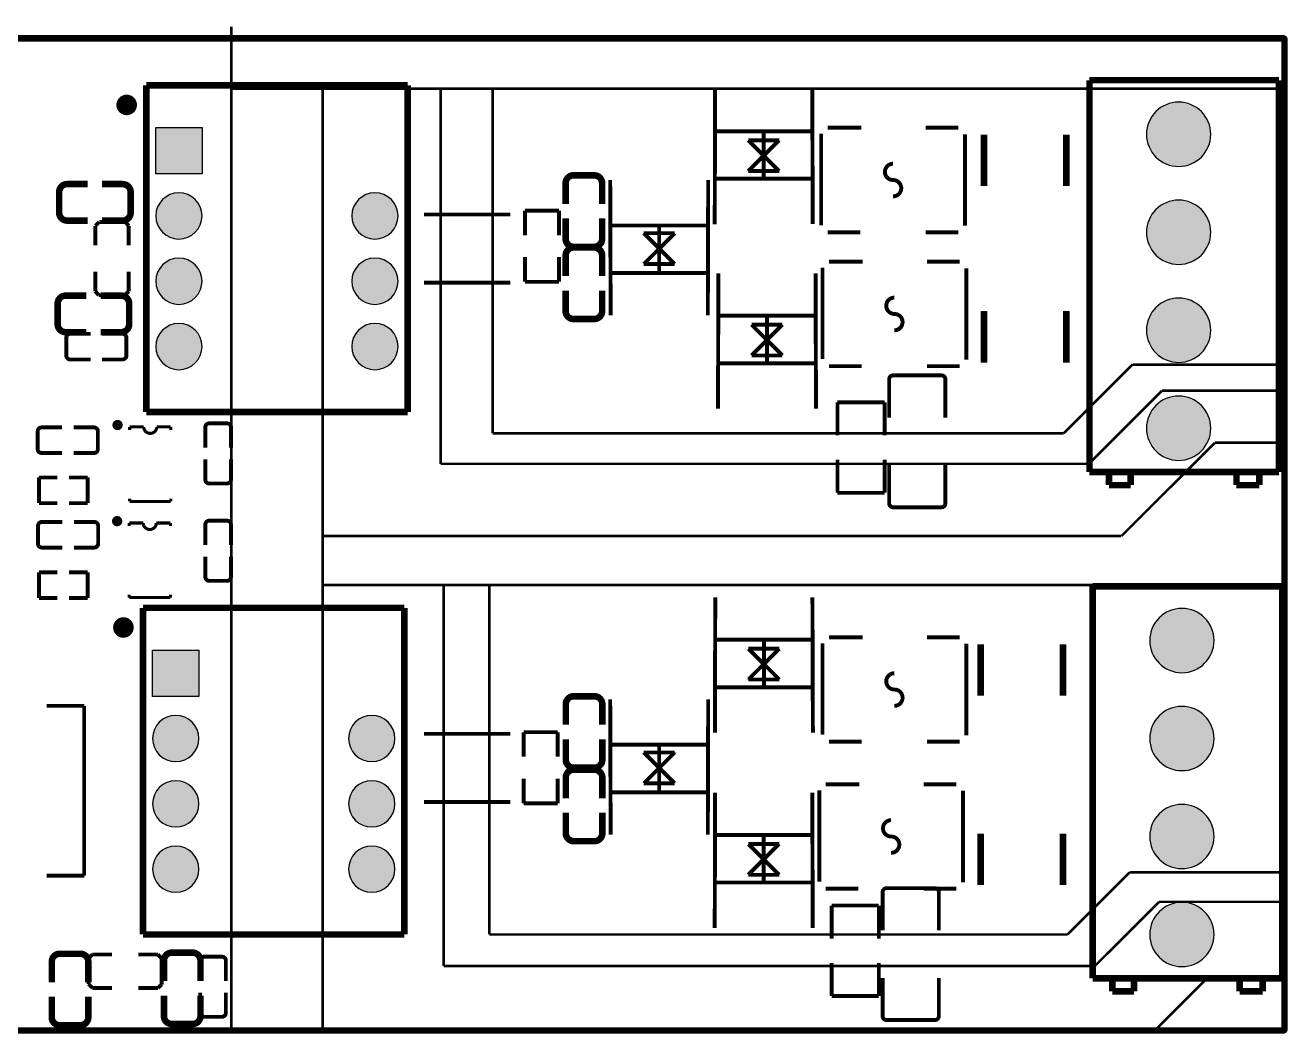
# Model space of a CAD drawing. Header units: millimetres. Extents: x -91.3 to 0.2, y -0.2 to 45.3.
# Drawn here: x -48.9 to 0.18, y -0.18 to 39.04 of the extents above; entities that cross this region are included whole.
import ezdxf

# ---------------------------------------------------------------- set-up
doc = ezdxf.new("R2010")
doc.units = ezdxf.units.MM
doc.header["$MEASUREMENT"] = 0
for name, color, linetype, true_color in [('Board-Outline-Layer', 6, 'Continuous', 0xff00ff), ('Multi-Layer', 9, 'Continuous', 0xc0c0c0), ('Top-Layer', 1, 'Continuous', 0xff0000), ('Top-Silkscreen-Layer', 40, 'Continuous', 0xffcc00)]:
    doc.layers.add(name, color=color, linetype=linetype, true_color=true_color)

msp = doc.modelspace()

# ---------------------------------------------------------------- hatches: boundary and pattern name
at = {"layer": 'Multi-Layer'}
for points in [[(-5.314, 34.798, 1), (-2.814, 34.798, 1)], [(-5.314, 34.798, 1), (-2.814, 34.798, 1)], [(-5.314, 34.798, 1), (-2.814, 34.798, 1)], [(-43.826, 35.063), (-42.026, 35.063), (-42.026, 33.263), (-43.826, 33.263)], [(-43.826, 35.063), (-42.026, 35.063), (-42.026, 33.263), (-43.826, 33.263)], [(-43.826, 35.063), (-42.026, 35.063), (-42.026, 33.263), (-43.826, 33.263)], [(-43.826, 31.623, 1), (-42.026, 31.623, 1)], [(-43.826, 31.623, 1), (-42.026, 31.623, 1)], [(-43.826, 31.623, 1), (-42.026, 31.623, 1)], [(-36.206, 31.623, 1), (-34.406, 31.623, 1)], [(-36.206, 31.623, 1), (-34.406, 31.623, 1)], [(-36.206, 31.623, 1), (-34.406, 31.623, 1)], [(-5.314, 30.988, 1), (-2.814, 30.988, 1)], [(-5.314, 30.988, 1), (-2.814, 30.988, 1)], [(-5.314, 30.988, 1), (-2.814, 30.988, 1)], [(-43.826, 29.083, 1), (-42.026, 29.083, 1)], [(-43.826, 29.083, 1), (-42.026, 29.083, 1)], [(-43.826, 29.083, 1), (-42.026, 29.083, 1)], [(-36.206, 29.083, 1), (-34.406, 29.083, 1)], [(-36.206, 29.083, 1), (-34.406, 29.083, 1)], [(-36.206, 29.083, 1), (-34.406, 29.083, 1)], [(-5.314, 27.178, 1), (-2.814, 27.178, 1)], [(-5.314, 27.178, 1), (-2.814, 27.178, 1)], [(-5.314, 27.178, 1), (-2.814, 27.178, 1)], [(-43.826, 26.543, 1), (-42.026, 26.543, 1)], [(-43.826, 26.543, 1), (-42.026, 26.543, 1)], [(-43.826, 26.543, 1), (-42.026, 26.543, 1)], [(-36.206, 26.543, 1), (-34.406, 26.543, 1)], [(-36.206, 26.543, 1), (-34.406, 26.543, 1)], [(-36.206, 26.543, 1), (-34.406, 26.543, 1)], [(-5.314, 23.368, 1), (-2.814, 23.368, 1)], [(-5.314, 23.368, 1), (-2.814, 23.368, 1)], [(-5.314, 23.368, 1), (-2.814, 23.368, 1)], [(-5.187, 15.113, 1), (-2.687, 15.113, 1)], [(-5.187, 15.113, 1), (-2.687, 15.113, 1)], [(-5.187, 15.113, 1), (-2.687, 15.113, 1)], [(-43.953, 14.743), (-42.153, 14.743), (-42.153, 12.943), (-43.953, 12.943)], [(-43.953, 14.743), (-42.153, 14.743), (-42.153, 12.943), (-43.953, 12.943)], [(-43.953, 14.743), (-42.153, 14.743), (-42.153, 12.943), (-43.953, 12.943)], [(-5.187, 11.303, 1), (-2.687, 11.303, 1)], [(-5.187, 11.303, 1), (-2.687, 11.303, 1)], [(-5.187, 11.303, 1), (-2.687, 11.303, 1)], [(-43.953, 11.303, 1), (-42.153, 11.303, 1)], [(-43.953, 11.303, 1), (-42.153, 11.303, 1)], [(-43.953, 11.303, 1), (-42.153, 11.303, 1)], [(-36.333, 11.303, 1), (-34.533, 11.303, 1)], [(-36.333, 11.303, 1), (-34.533, 11.303, 1)], [(-36.333, 11.303, 1), (-34.533, 11.303, 1)], [(-43.953, 8.763, 1), (-42.153, 8.763, 1)], [(-43.953, 8.763, 1), (-42.153, 8.763, 1)], [(-43.953, 8.763, 1), (-42.153, 8.763, 1)], [(-36.333, 8.763, 1), (-34.533, 8.763, 1)], [(-36.333, 8.763, 1), (-34.533, 8.763, 1)], [(-36.333, 8.763, 1), (-34.533, 8.763, 1)], [(-5.187, 7.493, 1), (-2.687, 7.493, 1)], [(-5.187, 7.493, 1), (-2.687, 7.493, 1)], [(-5.187, 7.493, 1), (-2.687, 7.493, 1)], [(-43.953, 6.223, 1), (-42.153, 6.223, 1)], [(-43.953, 6.223, 1), (-42.153, 6.223, 1)], [(-43.953, 6.223, 1), (-42.153, 6.223, 1)], [(-36.333, 6.223, 1), (-34.533, 6.223, 1)], [(-36.333, 6.223, 1), (-34.533, 6.223, 1)], [(-36.333, 6.223, 1), (-34.533, 6.223, 1)], [(-5.187, 3.683, 1), (-2.687, 3.683, 1)], [(-5.187, 3.683, 1), (-2.687, 3.683, 1)], [(-5.187, 3.683, 1), (-2.687, 3.683, 1)]]:
    msp.add_hatch(color=256, dxfattribs=at).paths.add_polyline_path(points)
at = {"layer": 'Top-Layer'}
for points in [[(-5.314, 34.798, 1), (-2.814, 34.798, 1)], [(-43.826, 35.063), (-42.026, 35.063), (-42.026, 33.263), (-43.826, 33.263)], [(-43.826, 31.623, 1), (-42.026, 31.623, 1)], [(-36.206, 31.623, 1), (-34.406, 31.623, 1)], [(-5.314, 30.988, 1), (-2.814, 30.988, 1)], [(-43.826, 29.083, 1), (-42.026, 29.083, 1)], [(-36.206, 29.083, 1), (-34.406, 29.083, 1)], [(-5.314, 27.178, 1), (-2.814, 27.178, 1)], [(-43.826, 26.543, 1), (-42.026, 26.543, 1)], [(-36.206, 26.543, 1), (-34.406, 26.543, 1)], [(-5.314, 23.368, 1), (-2.814, 23.368, 1)], [(-5.187, 15.113, 1), (-2.687, 15.113, 1)], [(-43.953, 14.743), (-42.153, 14.743), (-42.153, 12.943), (-43.953, 12.943)], [(-5.187, 11.303, 1), (-2.687, 11.303, 1)], [(-43.953, 11.303, 1), (-42.153, 11.303, 1)], [(-36.333, 11.303, 1), (-34.533, 11.303, 1)], [(-43.953, 8.763, 1), (-42.153, 8.763, 1)], [(-36.333, 8.763, 1), (-34.533, 8.763, 1)], [(-5.187, 7.493, 1), (-2.687, 7.493, 1)], [(-43.953, 6.223, 1), (-42.153, 6.223, 1)], [(-36.333, 6.223, 1), (-34.533, 6.223, 1)], [(-5.187, 3.683, 1), (-2.687, 3.683, 1)]]:
    msp.add_hatch(color=256, dxfattribs=at).paths.add_polyline_path(points)

# ---------------------------------------------------------------- linework, layer by layer
at = {"layer": 'Board-Outline-Layer', "const_width": 0.254}
msp.add_lwpolyline([(-89.819, -0.05, -0.414), (-89.87, 0), (-89.87, 38.481, -0.414), (-89.819, 38.531), (0, 38.531, -0.414), (0.05, 38.481), (0.05, 0, -0.414), (0, -0.05)], format="xyb", close=True, dxfattribs=at)
at = {"layer": 'Board-Outline-Layer', "const_width": 0.1}
msp.add_lwpolyline([(0, 0), (0, 2.794)], dxfattribs=at)
at = {"layer": 'Multi-Layer'}
for points in [[(-5.314, 34.798, 1), (-2.814, 34.798, 1)], [(-5.314, 34.798, 1), (-2.814, 34.798, 1)], [(-5.314, 34.798, 1), (-2.814, 34.798, 1)], [(-5.314, 30.988, 1), (-2.814, 30.988, 1)], [(-5.314, 30.988, 1), (-2.814, 30.988, 1)], [(-5.314, 30.988, 1), (-2.814, 30.988, 1)], [(-5.314, 27.178, 1), (-2.814, 27.178, 1)], [(-5.314, 27.178, 1), (-2.814, 27.178, 1)], [(-5.314, 27.178, 1), (-2.814, 27.178, 1)], [(-5.314, 23.368, 1), (-2.814, 23.368, 1)], [(-5.314, 23.368, 1), (-2.814, 23.368, 1)], [(-5.314, 23.368, 1), (-2.814, 23.368, 1)], [(-5.187, 15.113, 1), (-2.687, 15.113, 1)], [(-5.187, 15.113, 1), (-2.687, 15.113, 1)], [(-5.187, 15.113, 1), (-2.687, 15.113, 1)], [(-5.187, 3.683, 1), (-2.687, 3.683, 1)], [(-5.187, 3.683, 1), (-2.687, 3.683, 1)], [(-5.187, 3.683, 1), (-2.687, 3.683, 1)]]:
    msp.add_lwpolyline(points, format="xyb", close=True, dxfattribs=at)
for points in [[(-43.826, 35.063), (-42.026, 35.063), (-42.026, 33.263), (-43.826, 33.263)], [(-43.826, 35.063), (-42.026, 35.063), (-42.026, 33.263), (-43.826, 33.263)], [(-43.826, 35.063), (-42.026, 35.063), (-42.026, 33.263), (-43.826, 33.263)], [(-43.953, 14.743), (-42.153, 14.743), (-42.153, 12.943), (-43.953, 12.943)], [(-43.953, 14.743), (-42.153, 14.743), (-42.153, 12.943), (-43.953, 12.943)], [(-43.953, 14.743), (-42.153, 14.743), (-42.153, 12.943), (-43.953, 12.943)]]:
    msp.add_lwpolyline(points, close=True, dxfattribs=at)
for points in [[(-43.826, 31.623, 1), (-42.026, 31.623), (-42.026, 31.623, 1), (-43.826, 31.623)], [(-43.826, 31.623, 1), (-42.026, 31.623), (-42.026, 31.623, 1), (-43.826, 31.623)], [(-43.826, 31.623, 1), (-42.026, 31.623), (-42.026, 31.623, 1), (-43.826, 31.623)], [(-36.206, 31.623, 1), (-34.406, 31.623), (-34.406, 31.623, 1), (-36.206, 31.623)], [(-36.206, 31.623, 1), (-34.406, 31.623), (-34.406, 31.623, 1), (-36.206, 31.623)], [(-36.206, 31.623, 1), (-34.406, 31.623), (-34.406, 31.623, 1), (-36.206, 31.623)], [(-43.826, 29.083, 1), (-42.026, 29.083), (-42.026, 29.083, 1), (-43.826, 29.083)], [(-43.826, 29.083, 1), (-42.026, 29.083), (-42.026, 29.083, 1), (-43.826, 29.083)], [(-43.826, 29.083, 1), (-42.026, 29.083), (-42.026, 29.083, 1), (-43.826, 29.083)], [(-36.206, 29.083, 1), (-34.406, 29.083), (-34.406, 29.083, 1), (-36.206, 29.083)], [(-36.206, 29.083, 1), (-34.406, 29.083), (-34.406, 29.083, 1), (-36.206, 29.083)], [(-36.206, 29.083, 1), (-34.406, 29.083), (-34.406, 29.083, 1), (-36.206, 29.083)], [(-43.826, 26.543, 1), (-42.026, 26.543), (-42.026, 26.543, 1), (-43.826, 26.543)], [(-43.826, 26.543, 1), (-42.026, 26.543), (-42.026, 26.543, 1), (-43.826, 26.543)], [(-43.826, 26.543, 1), (-42.026, 26.543), (-42.026, 26.543, 1), (-43.826, 26.543)], [(-36.206, 26.543, 1), (-34.406, 26.543), (-34.406, 26.543, 1), (-36.206, 26.543)], [(-36.206, 26.543, 1), (-34.406, 26.543), (-34.406, 26.543, 1), (-36.206, 26.543)], [(-36.206, 26.543, 1), (-34.406, 26.543), (-34.406, 26.543, 1), (-36.206, 26.543)], [(-5.187, 11.303, 1), (-2.687, 11.303), (-2.687, 11.303, 1), (-5.187, 11.303)], [(-5.187, 11.303, 1), (-2.687, 11.303), (-2.687, 11.303, 1), (-5.187, 11.303)], [(-5.187, 11.303, 1), (-2.687, 11.303), (-2.687, 11.303, 1), (-5.187, 11.303)], [(-43.953, 11.303, 1), (-42.153, 11.303), (-42.153, 11.303, 1), (-43.953, 11.303)], [(-43.953, 11.303, 1), (-42.153, 11.303), (-42.153, 11.303, 1), (-43.953, 11.303)], [(-43.953, 11.303, 1), (-42.153, 11.303), (-42.153, 11.303, 1), (-43.953, 11.303)], [(-36.333, 11.303, 1), (-34.533, 11.303), (-34.533, 11.303, 1), (-36.333, 11.303)], [(-36.333, 11.303, 1), (-34.533, 11.303), (-34.533, 11.303, 1), (-36.333, 11.303)], [(-36.333, 11.303, 1), (-34.533, 11.303), (-34.533, 11.303, 1), (-36.333, 11.303)], [(-43.953, 8.763, 1), (-42.153, 8.763), (-42.153, 8.763, 1), (-43.953, 8.763)], [(-43.953, 8.763, 1), (-42.153, 8.763), (-42.153, 8.763, 1), (-43.953, 8.763)], [(-43.953, 8.763, 1), (-42.153, 8.763), (-42.153, 8.763, 1), (-43.953, 8.763)], [(-36.333, 8.763, 1), (-34.533, 8.763), (-34.533, 8.763, 1), (-36.333, 8.763)], [(-36.333, 8.763, 1), (-34.533, 8.763), (-34.533, 8.763, 1), (-36.333, 8.763)], [(-36.333, 8.763, 1), (-34.533, 8.763), (-34.533, 8.763, 1), (-36.333, 8.763)], [(-5.187, 7.493, 1), (-2.687, 7.493), (-2.687, 7.493, 1), (-5.187, 7.493)], [(-5.187, 7.493, 1), (-2.687, 7.493), (-2.687, 7.493, 1), (-5.187, 7.493)], [(-5.187, 7.493, 1), (-2.687, 7.493), (-2.687, 7.493, 1), (-5.187, 7.493)], [(-43.953, 6.223, 1), (-42.153, 6.223), (-42.153, 6.223, 1), (-43.953, 6.223)], [(-43.953, 6.223, 1), (-42.153, 6.223), (-42.153, 6.223, 1), (-43.953, 6.223)], [(-43.953, 6.223, 1), (-42.153, 6.223), (-42.153, 6.223, 1), (-43.953, 6.223)], [(-36.333, 6.223, 1), (-34.533, 6.223), (-34.533, 6.223, 1), (-36.333, 6.223)], [(-36.333, 6.223, 1), (-34.533, 6.223), (-34.533, 6.223, 1), (-36.333, 6.223)], [(-36.333, 6.223, 1), (-34.533, 6.223), (-34.533, 6.223, 1), (-36.333, 6.223)]]:
    msp.add_lwpolyline(points, format="xyb", dxfattribs=at)
at = {"layer": 'Top-Layer'}
for points in [[(-5.314, 34.798, 1), (-2.814, 34.798, 1)], [(-5.314, 30.988, 1), (-2.814, 30.988, 1)], [(-5.314, 27.178, 1), (-2.814, 27.178, 1)], [(-5.314, 23.368, 1), (-2.814, 23.368, 1)], [(-5.187, 15.113, 1), (-2.687, 15.113, 1)], [(-5.187, 3.683, 1), (-2.687, 3.683, 1)]]:
    msp.add_lwpolyline(points, format="xyb", close=True, dxfattribs=at)
for points in [[(-43.826, 35.063), (-42.026, 35.063), (-42.026, 33.263), (-43.826, 33.263)], [(-43.953, 14.743), (-42.153, 14.743), (-42.153, 12.943), (-43.953, 12.943)]]:
    msp.add_lwpolyline(points, close=True, dxfattribs=at)
for points in [[(-43.826, 31.623, 1), (-42.026, 31.623), (-42.026, 31.623, 1), (-43.826, 31.623)], [(-36.206, 31.623, 1), (-34.406, 31.623), (-34.406, 31.623, 1), (-36.206, 31.623)], [(-43.826, 29.083, 1), (-42.026, 29.083), (-42.026, 29.083, 1), (-43.826, 29.083)], [(-36.206, 29.083, 1), (-34.406, 29.083), (-34.406, 29.083, 1), (-36.206, 29.083)], [(-43.826, 26.543, 1), (-42.026, 26.543), (-42.026, 26.543, 1), (-43.826, 26.543)], [(-36.206, 26.543, 1), (-34.406, 26.543), (-34.406, 26.543, 1), (-36.206, 26.543)], [(-5.187, 11.303, 1), (-2.687, 11.303), (-2.687, 11.303, 1), (-5.187, 11.303)], [(-43.953, 11.303, 1), (-42.153, 11.303), (-42.153, 11.303, 1), (-43.953, 11.303)], [(-36.333, 11.303, 1), (-34.533, 11.303), (-34.533, 11.303, 1), (-36.333, 11.303)], [(-43.953, 8.763, 1), (-42.153, 8.763), (-42.153, 8.763, 1), (-43.953, 8.763)], [(-36.333, 8.763, 1), (-34.533, 8.763), (-34.533, 8.763, 1), (-36.333, 8.763)], [(-5.187, 7.493, 1), (-2.687, 7.493), (-2.687, 7.493, 1), (-5.187, 7.493)], [(-43.953, 6.223, 1), (-42.153, 6.223), (-42.153, 6.223, 1), (-43.953, 6.223)], [(-36.333, 6.223, 1), (-34.533, 6.223), (-34.533, 6.223, 1), (-36.333, 6.223)]]:
    msp.add_lwpolyline(points, format="xyb", dxfattribs=at)
at = {"layer": 'Top-Silkscreen-Layer'}
for points, const_width in [([(-40.894, 36.576), (-40.894, 38.989)], 0.1), ([(-44.196, 24.003), (-44.196, 36.703)], 0.254), ([(-44.196, 36.703), (-43.434, 36.703)], 0.254), ([(-43.434, 36.703), (-34.036, 36.703)], 0.254), ([(-34.036, 24.003), (-34.036, 36.703)], 0.254), ([(-7.531, 36.903), (-0.165, 36.903)], 0.254), ([(-7.531, 21.663), (-7.531, 36.903)], 0.254), ([(-0.165, 21.663), (-0.165, 36.903)], 0.254), ([(-40.894, 36.576), (0, 36.576)], 0.1), ([(-40.894, 0), (-40.894, 36.576)], 0.1), ([(-37.338, 0), (-37.338, 36.576)], 0.1), ([(-32.75, 21.984), (-32.75, 36.576)], 0.1), ([(-30.734, 23.168), (-30.734, 36.576)], 0.1), ([(-22.098, 31.301), (-22.083, 36.568)], 0.152), ([(-18.306, 36.559), (-18.288, 31.306)], 0.152), ([(-22.088, 34.918), (-20.193, 34.918)], 0.152), ([(-20.193, 33.069), (-20.193, 34.918)], 0.152), ([(-20.193, 34.918), (-18.3, 34.918)], 0.152), ([(-17.959, 31.262), (-17.959, 34.818)], 0.152), ([(-17.705, 35.052), (-16.4, 35.052)], 0.152), ([(-13.895, 35.052), (-12.625, 35.052)], 0.152), ([(-12.371, 31.242), (-12.371, 34.798)], 0.152), ([(-11.633, 32.782), (-11.633, 34.782)], 0.254), ([(-8.433, 32.782), (-8.433, 34.782)], 0.254), ([(-20.793, 34.568), (-19.593, 34.568)], 0.152), ([(-20.793, 34.565), (-20.793, 34.568)], 0.152), ([(-20.793, 34.565), (-20.193, 33.965)], 0.152), ([(-20.193, 33.969), (-19.594, 34.568)], 0.152), ([(-19.594, 34.568), (-19.593, 34.568)], 0.152), ([(-20.793, 33.372), (-20.193, 33.972)], 0.152), ([(-20.193, 33.967), (-19.594, 33.368)], 0.152), ([(-20.793, 33.368), (-20.793, 33.372)], 0.152), ([(-20.793, 33.368), (-19.593, 33.368)], 0.152), ([(-19.594, 33.368), (-19.593, 33.368)], 0.152), ([(-46.473, 32.862), (-47.273, 32.862)], 0.254), ([(-45.112, 32.862), (-45.912, 32.862)], 0.254), ([(-27.894, 32.894), (-27.894, 32.094)], 0.254), ([(-27.584, 33.204), (-26.784, 33.204)], 0.254), ([(-26.475, 32.894), (-26.475, 32.094)], 0.254), ([(-26.144, 27.762), (-26.162, 33.016)], 0.152), ([(-22.352, 33.02), (-22.367, 27.754)], 0.152), ([(-22.093, 33.069), (-20.193, 33.069)], 0.152), ([(-20.193, 33.069), (-18.294, 33.069)], 0.152), ([(-47.582, 32.552), (-47.582, 31.752)], 0.254), ([(-44.803, 32.552), (-44.803, 31.752)], 0.254), ([(-29.474, 30.873), (-29.474, 31.832)], 0.152), ([(-29.474, 31.832), (-28.153, 31.832)], 0.152), ([(-28.153, 30.873), (-28.153, 31.832)], 0.152), ([(-46.473, 31.442), (-47.273, 31.442)], 0.254), ([(-46.027, 31.391), (-46.18, 31.237)], 0.152), ([(-46.027, 31.391), (-45.011, 31.391)], 0.152), ([(-45.112, 31.442), (-45.912, 31.442)], 0.254), ([(-45.011, 31.391), (-44.878, 31.237)], 0.152), ([(-33.401, 31.679), (-30.049, 31.679)], 0.152), ([(-27.895, 31.534), (-27.895, 30.734)], 0.254), ([(-26.475, 31.534), (-26.475, 30.734)], 0.254), ([(-46.178, 31.239), (-46.178, 30.477)], 0.152), ([(-44.878, 31.239), (-44.878, 30.477)], 0.152), ([(-24.257, 31.253), (-26.156, 31.253)], 0.152), ([(-23.657, 30.953), (-24.857, 30.953)], 0.152), ([(-24.856, 30.953), (-24.857, 30.953)], 0.152), ([(-24.257, 30.354), (-24.856, 30.953)], 0.152), ([(-24.257, 31.253), (-24.257, 29.403)], 0.152), ([(-22.357, 31.253), (-24.257, 31.253)], 0.152), ([(-23.657, 30.949), (-24.257, 30.349)], 0.152), ([(-23.657, 30.953), (-23.657, 30.949)], 0.152), ([(-17.705, 30.988), (-16.435, 30.988)], 0.152), ([(-13.895, 30.988), (-12.625, 30.988)], 0.152), ([(-27.585, 30.424), (-26.785, 30.424)], 0.254), ([(-27.584, 30.395), (-26.784, 30.395)], 0.254), ([(-23.657, 29.757), (-24.257, 30.357)], 0.152), ([(-29.474, 29.062), (-29.474, 30.021)], 0.152), ([(-28.153, 29.062), (-28.153, 30.021)], 0.152), ([(-27.894, 30.085), (-27.894, 29.285)], 0.254), ([(-26.475, 30.085), (-26.475, 29.285)], 0.254), ([(-24.257, 30.352), (-24.856, 29.753)], 0.152), ([(-46.178, 29.457), (-46.178, 28.695)], 0.152), ([(-44.878, 29.457), (-44.878, 28.695)], 0.152), ([(-24.257, 29.403), (-26.15, 29.403)], 0.152), ([(-23.657, 29.753), (-24.857, 29.753)], 0.152), ([(-24.856, 29.753), (-24.857, 29.753)], 0.152), ([(-22.362, 29.403), (-24.257, 29.403)], 0.152), ([(-23.657, 29.757), (-23.657, 29.753)], 0.152), ([(-21.971, 24.13), (-21.956, 29.396)], 0.152), ([(-18.179, 29.388), (-18.161, 24.134)], 0.152), ([(-17.907, 26.055), (-17.907, 29.611)], 0.152), ([(-17.653, 29.845), (-16.348, 29.845)], 0.152), ([(-13.843, 29.845), (-12.573, 29.845)], 0.152), ([(-12.319, 26.035), (-12.319, 29.591)], 0.152), ([(-33.401, 29.027), (-30.049, 29.027)], 0.152), ([(-29.474, 29.062), (-28.153, 29.062)], 0.152), ([(-46.531, 28.525), (-47.331, 28.525)], 0.254), ([(-46.178, 28.697), (-46.046, 28.543)], 0.152), ([(-46.046, 28.543), (-45.029, 28.543)], 0.152), ([(-45.171, 28.524), (-45.971, 28.524)], 0.254), ([(-44.878, 28.697), (-45.029, 28.543)], 0.152), ([(-27.895, 28.724), (-27.895, 27.925)], 0.254), ([(-26.475, 28.724), (-26.475, 27.925)], 0.254), ([(-47.641, 28.215), (-47.641, 27.415)], 0.254), ([(-44.861, 28.214), (-44.861, 27.414)], 0.254), ([(-11.633, 25.924), (-11.633, 27.924)], 0.254), ([(-8.433, 25.924), (-8.433, 27.924)], 0.254), ([(-27.585, 27.615), (-26.785, 27.615)], 0.254), ([(-21.961, 27.747), (-20.066, 27.747)], 0.152), ([(-20.066, 25.897), (-20.066, 27.747)], 0.152), ([(-20.066, 27.747), (-18.173, 27.747)], 0.152), ([(-46.531, 27.105), (-47.331, 27.105)], 0.254), ([(-47.154, 27.04), (-46.364, 27.04)], 0.152), ([(-45.171, 27.104), (-45.971, 27.104)], 0.254), ([(-45.912, 27.04), (-45.122, 27.04)], 0.152), ([(-20.666, 27.397), (-19.466, 27.397)], 0.152), ([(-20.666, 27.393), (-20.666, 27.397)], 0.152), ([(-20.666, 27.393), (-20.066, 26.793)], 0.152), ([(-20.066, 26.798), (-19.467, 27.397)], 0.152), ([(-19.467, 27.397), (-19.466, 27.397)], 0.152), ([(-47.307, 26.888), (-47.307, 26.195)], 0.152), ([(-44.969, 26.888), (-44.969, 26.195)], 0.152), ([(-20.666, 26.201), (-20.066, 26.801)], 0.152), ([(-20.066, 26.796), (-19.467, 26.197)], 0.152), ([(-47.154, 26.043), (-46.364, 26.043)], 0.152), ([(-45.912, 26.043), (-45.122, 26.043)], 0.152), ([(-20.666, 26.197), (-20.666, 26.201)], 0.152), ([(-20.666, 26.197), (-19.466, 26.197)], 0.152), ([(-19.467, 26.197), (-19.466, 26.197)], 0.152), ([(-21.966, 25.897), (-20.066, 25.897)], 0.152), ([(-20.066, 25.897), (-18.167, 25.897)], 0.152), ([(-17.653, 25.781), (-16.383, 25.781)], 0.152), ([(-13.843, 25.781), (-12.573, 25.781)], 0.152), ([(-8.531, 23.168), (-5.855, 25.845)], 0.1), ([(-5.855, 25.845), (-0.038, 25.845)], 0.1), ([(-15.317, 23.786), (-15.317, 25.271)], 0.152), ([(-15.164, 25.424), (-13.284, 25.424)], 0.152), ([(-13.131, 23.786), (-13.131, 25.271)], 0.152), ([(-7.556, 21.984), (-4.712, 24.829)], 0.1), ([(-4.712, 24.829), (-0.064, 24.829)], 0.1), ([(-44.196, 24.003), (-34.036, 24.003)], 0.254), ([(-17.326, 23.095), (-17.326, 24.38)], 0.152), ([(-17.326, 24.38), (-15.491, 24.38)], 0.152), ([(-15.491, 23.095), (-15.491, 24.38)], 0.152), ([(-41.748, 23.558), (-41.056, 23.558)], 0.152), ([(-48.416, 23.248), (-48.416, 22.556)], 0.152), ([(-48.264, 23.401), (-47.473, 23.401)], 0.152), ([(-47.021, 23.401), (-46.231, 23.401)], 0.152), ([(-46.079, 23.248), (-46.079, 22.556)], 0.152), ([(-44.842, 23.42), (-44.296, 23.42)], 0.12), ([(-44.842, 23.304), (-44.842, 23.42)], 0.12), ([(-43.788, 23.42), (-43.242, 23.42)], 0.12), ([(-43.242, 23.304), (-43.242, 23.42)], 0.12), ([(-41.901, 22.615), (-41.901, 23.405)], 0.152), ([(-40.903, 22.615), (-40.903, 23.405)], 0.152), ([(-30.734, 23.168), (-8.531, 23.168)], 0.1), ([(-6.287, 19.177), (-2.654, 22.809)], 0.1), ([(-2.654, 22.809), (-0.064, 22.809)], 0.1), ([(-48.264, 22.403), (-47.473, 22.403)], 0.152), ([(-47.021, 22.403), (-46.231, 22.403)], 0.152), ([(-41.901, 21.373), (-41.901, 22.163)], 0.152), ([(-40.903, 21.373), (-40.903, 22.163)], 0.152), ([(-17.326, 20.858), (-17.326, 22.143)], 0.152), ([(-15.491, 20.858), (-15.491, 22.143)], 0.152), ([(-32.75, 21.984), (-30.07, 21.984)], 0.1), ([(-30.07, 21.984), (-7.556, 21.984)], 0.1), ([(-15.317, 20.449), (-15.317, 21.934)], 0.152), ([(-13.131, 20.449), (-13.131, 21.934)], 0.152), ([(-7.531, 21.663), (-0.165, 21.663)], 0.254), ([(-6.769, 21.155), (-6.769, 21.663)], 0.254), ([(-5.929, 21.155), (-5.929, 21.663)], 0.254), ([(-1.816, 21.155), (-1.816, 21.663)], 0.254), ([(-0.925, 21.155), (-0.925, 21.663)], 0.254), ([(-48.367, 21.454), (-48.367, 20.456)], 0.152), ([(-47.649, 21.454), (-48.367, 21.454)], 0.152), ([(-46.479, 21.454), (-47.197, 21.454)], 0.152), ([(-46.479, 21.454), (-46.479, 20.456)], 0.152), ([(-41.748, 21.22), (-41.056, 21.22)], 0.152), ([(-6.769, 21.155), (-5.929, 21.155)], 0.254), ([(-1.816, 21.155), (-0.925, 21.155)], 0.254), ([(-44.842, 20.52), (-44.842, 20.636)], 0.12), ([(-43.242, 20.52), (-43.242, 20.636)], 0.12), ([(-17.326, 20.858), (-15.491, 20.858)], 0.152), ([(-47.649, 20.456), (-48.367, 20.456)], 0.152), ([(-46.479, 20.456), (-47.197, 20.456)], 0.152), ([(-44.842, 20.52), (-43.242, 20.52)], 0.12), ([(-15.164, 20.296), (-13.284, 20.296)], 0.152), ([(-48.406, 19.573), (-48.406, 18.88)], 0.152), ([(-48.253, 19.725), (-47.463, 19.725)], 0.152), ([(-47.011, 19.725), (-46.221, 19.725)], 0.152), ([(-46.068, 19.573), (-46.068, 18.88)], 0.152), ([(-44.859, 19.682), (-44.313, 19.682)], 0.12), ([(-44.859, 19.566), (-44.859, 19.682)], 0.12), ([(-43.805, 19.682), (-43.259, 19.682)], 0.12), ([(-43.259, 19.566), (-43.259, 19.682)], 0.12), ([(-41.901, 18.83), (-41.901, 19.62)], 0.152), ([(-41.748, 19.772), (-41.056, 19.772)], 0.152), ([(-40.903, 18.83), (-40.903, 19.62)], 0.152), ([(-37.338, 19.177), (-6.287, 19.177)], 0.1), ([(-48.253, 18.728), (-47.463, 18.728)], 0.152), ([(-47.011, 18.728), (-46.221, 18.728)], 0.152), ([(-41.901, 17.587), (-41.901, 18.377)], 0.152), ([(-40.903, 17.587), (-40.903, 18.377)], 0.152), ([(-48.367, 17.762), (-48.367, 16.765)], 0.152), ([(-47.649, 17.762), (-48.367, 17.762)], 0.152), ([(-46.479, 17.762), (-47.197, 17.762)], 0.152), ([(-46.479, 17.762), (-46.479, 16.765)], 0.152), ([(-41.748, 17.435), (-41.056, 17.435)], 0.152), ([(-37.338, 17.272), (0, 17.272)], 0.1), ([(-32.639, 2.453), (-32.639, 17.272)], 0.1), ([(-30.861, 3.683), (-30.861, 17.272)], 0.1), ([(-7.404, 17.218), (-0.038, 17.218)], 0.254), ([(-7.404, 1.978), (-7.404, 17.218)], 0.254), ([(-0.038, 1.978), (-0.038, 17.218)], 0.254), ([(-47.649, 16.765), (-48.367, 16.765)], 0.152), ([(-46.479, 16.765), (-47.197, 16.765)], 0.152), ([(-44.859, 16.782), (-44.859, 16.898)], 0.12), ([(-44.859, 16.782), (-43.259, 16.782)], 0.12), ([(-43.259, 16.782), (-43.259, 16.898)], 0.12), ([(-22.092, 11.531), (-22.077, 16.797)], 0.152), ([(-18.3, 16.789), (-18.282, 11.535)], 0.152), ([(-44.323, 3.683), (-44.323, 16.383)], 0.254), ([(-44.323, 16.383), (-43.561, 16.383)], 0.254), ([(-43.561, 16.383), (-34.163, 16.383)], 0.254), ([(-34.163, 3.683), (-34.163, 16.383)], 0.254), ([(-22.082, 15.148), (-20.187, 15.148)], 0.152), ([(-20.187, 13.298), (-20.187, 15.148)], 0.152), ([(-20.187, 15.148), (-18.294, 15.148)], 0.152), ([(-17.653, 15.24), (-16.348, 15.24)], 0.152), ([(-13.843, 15.24), (-12.573, 15.24)], 0.152), ([(-20.787, 14.798), (-19.587, 14.798)], 0.152), ([(-20.787, 14.794), (-20.787, 14.798)], 0.152), ([(-20.787, 14.794), (-20.187, 14.194)], 0.152), ([(-20.187, 14.199), (-19.588, 14.798)], 0.152), ([(-19.588, 14.798), (-19.587, 14.798)], 0.152), ([(-17.907, 11.45), (-17.907, 15.006)], 0.152), ([(-12.319, 11.43), (-12.319, 14.986)], 0.152), ([(-11.76, 12.97), (-11.76, 14.97)], 0.254), ([(-8.56, 12.97), (-8.56, 14.97)], 0.254), ([(-20.787, 13.602), (-20.187, 14.202)], 0.152), ([(-20.187, 14.197), (-19.588, 13.598)], 0.152), ([(-22.087, 13.298), (-20.187, 13.298)], 0.152), ([(-20.787, 13.598), (-20.787, 13.602)], 0.152), ([(-20.787, 13.598), (-19.587, 13.598)], 0.152), ([(-20.187, 13.298), (-18.288, 13.298)], 0.152), ([(-19.588, 13.598), (-19.587, 13.598)], 0.152), ([(-27.888, 12.637), (-27.888, 11.837)], 0.254), ([(-27.578, 12.947), (-26.778, 12.947)], 0.254), ([(-26.468, 12.637), (-26.468, 11.837)], 0.254), ([(-26.144, 7.569), (-26.162, 12.823)], 0.152), ([(-22.352, 12.827), (-22.367, 7.561)], 0.152), ([(-48.071, 12.573), (-46.609, 12.573)], 0.152), ([(-46.609, 5.969), (-46.609, 12.573)], 0.152), ([(-33.401, 11.486), (-30.049, 11.486)], 0.152), ([(-29.529, 10.591), (-29.529, 11.55)], 0.152), ([(-29.529, 11.55), (-28.208, 11.55)], 0.152), ([(-28.208, 10.591), (-28.208, 11.55)], 0.152), ([(-27.888, 11.277), (-27.888, 10.477)], 0.254), ([(-26.468, 11.277), (-26.468, 10.477)], 0.254), ([(-24.257, 11.06), (-26.156, 11.06)], 0.152), ([(-23.657, 10.76), (-24.857, 10.76)], 0.152), ([(-24.856, 10.76), (-24.857, 10.76)], 0.152), ([(-24.257, 10.161), (-24.856, 10.76)], 0.152), ([(-24.257, 11.06), (-24.257, 9.21)], 0.152), ([(-22.357, 11.06), (-24.257, 11.06)], 0.152), ([(-23.657, 10.756), (-24.257, 10.156)], 0.152), ([(-23.657, 10.76), (-23.657, 10.756)], 0.152), ([(-17.653, 11.176), (-16.383, 11.176)], 0.152), ([(-13.843, 11.176), (-12.573, 11.176)], 0.152), ([(-27.888, 9.781), (-27.888, 8.981)], 0.254), ([(-27.578, 10.167), (-26.778, 10.167)], 0.254), ([(-27.578, 10.091), (-26.778, 10.091)], 0.254), ([(-26.468, 9.781), (-26.468, 8.981)], 0.254), ([(-24.257, 10.159), (-24.856, 9.56)], 0.152), ([(-23.657, 9.564), (-24.257, 10.164)], 0.152), ([(-29.529, 8.78), (-29.529, 9.738)], 0.152), ([(-28.208, 8.78), (-28.208, 9.738)], 0.152), ([(-23.657, 9.56), (-24.857, 9.56)], 0.152), ([(-24.856, 9.56), (-24.857, 9.56)], 0.152), ([(-23.657, 9.564), (-23.657, 9.56)], 0.152), ([(-18.034, 5.735), (-18.034, 9.291)], 0.152), ([(-17.78, 9.525), (-16.475, 9.525)], 0.152), ([(-13.97, 9.525), (-12.7, 9.525)], 0.152), ([(-12.446, 5.715), (-12.446, 9.271)], 0.152), ([(-33.401, 8.834), (-30.049, 8.834)], 0.152), ([(-29.529, 8.78), (-28.208, 8.78)], 0.152), ([(-24.257, 9.21), (-26.15, 9.21)], 0.152), ([(-22.362, 9.21), (-24.257, 9.21)], 0.152), ([(-22.098, 3.937), (-22.083, 9.203)], 0.152), ([(-18.306, 9.195), (-18.288, 3.941)], 0.152), ([(-27.888, 8.421), (-27.888, 7.621)], 0.254), ([(-26.468, 8.421), (-26.468, 7.621)], 0.254), ([(-27.578, 7.311), (-26.778, 7.311)], 0.254), ([(-22.088, 7.554), (-20.193, 7.554)], 0.152), ([(-20.193, 5.704), (-20.193, 7.554)], 0.152), ([(-20.193, 7.554), (-18.3, 7.554)], 0.152), ([(-11.76, 5.604), (-11.76, 7.604)], 0.254), ([(-8.56, 5.604), (-8.56, 7.604)], 0.254), ([(-20.793, 7.204), (-19.593, 7.204)], 0.152), ([(-20.793, 7.2), (-20.793, 7.204)], 0.152), ([(-20.793, 7.2), (-20.193, 6.6)], 0.152), ([(-20.193, 6.605), (-19.594, 7.204)], 0.152), ([(-19.594, 7.204), (-19.593, 7.204)], 0.152), ([(-20.793, 6.008), (-20.193, 6.608)], 0.152), ([(-20.193, 6.603), (-19.594, 6.004)], 0.152), ([(-48.071, 5.969), (-46.609, 5.969)], 0.152), ([(-20.793, 6.004), (-20.793, 6.008)], 0.152), ([(-20.793, 6.004), (-19.593, 6.004)], 0.152), ([(-19.594, 6.004), (-19.593, 6.004)], 0.152), ([(-8.382, 3.683), (-5.969, 6.096)], 0.1), ([(-5.969, 6.096), (0, 6.096)], 0.1), ([(-22.093, 5.704), (-20.193, 5.704)], 0.152), ([(-20.193, 5.704), (-18.294, 5.704)], 0.152), ([(-17.78, 5.461), (-16.51, 5.461)], 0.152), ([(-15.571, 3.847), (-15.571, 5.332)], 0.152), ([(-15.418, 5.485), (-13.538, 5.485)], 0.152), ([(-13.97, 5.461), (-12.7, 5.461)], 0.152), ([(-13.385, 3.847), (-13.385, 5.332)], 0.152), ([(-7.326, 2.453), (-4.826, 4.953)], 0.1), ([(-4.826, 4.953), (0, 4.953)], 0.1), ([(-17.554, 3.524), (-17.554, 4.809)], 0.152), ([(-17.554, 4.809), (-15.72, 4.809)], 0.152), ([(-15.72, 3.524), (-15.72, 4.809)], 0.152), ([(-44.323, 3.683), (-34.163, 3.683)], 0.254), ([(-30.861, 3.683), (-21.59, 3.683)], 0.1), ([(-21.59, 3.683), (-8.382, 3.683)], 0.1), ([(-47.56, 2.933), (-46.76, 2.933)], 0.254), ([(-46.442, 2.772), (-46.288, 2.904)], 0.152), ([(-46.29, 2.904), (-45.528, 2.904)], 0.152), ([(-44.508, 2.904), (-43.746, 2.904)], 0.152), ([(-43.748, 2.904), (-43.594, 2.753)], 0.152), ([(-43.199, 2.979), (-42.399, 2.979)], 0.254), ([(-47.869, 2.623), (-47.869, 1.823)], 0.254), ([(-46.45, 2.623), (-46.45, 1.823)], 0.254), ([(-46.442, 1.755), (-46.442, 2.772)], 0.152), ([(-43.594, 1.737), (-43.594, 2.753)], 0.152), ([(-43.509, 2.669), (-43.509, 1.869)], 0.254), ([(-42.089, 2.669), (-42.089, 1.869)], 0.254), ([(-42.1, 1.877), (-42.1, 2.667)], 0.152), ([(-41.947, 2.82), (-41.255, 2.82)], 0.152), ([(-41.102, 1.877), (-41.102, 2.667)], 0.152), ([(-32.639, 2.453), (-7.326, 2.453)], 0.1), ([(-17.554, 1.287), (-17.554, 2.572)], 0.152), ([(-15.72, 1.287), (-15.72, 2.572)], 0.152), ([(-15.571, 0.51), (-15.571, 1.995)], 0.152), ([(-13.385, 0.51), (-13.385, 1.995)], 0.152), ([(-7.404, 1.978), (-0.038, 1.978)], 0.254), ([(-6.642, 1.47), (-6.642, 1.978)], 0.254), ([(-5.802, 1.47), (-5.802, 1.978)], 0.254), ([(-4.94, 0), (-2.962, 1.978)], 0.1), ([(-2.962, 1.978), (-0.038, 1.978)], 0.1), ([(-1.689, 1.47), (-1.689, 1.978)], 0.254), ([(-0.798, 1.47), (-0.798, 1.978)], 0.254), ([(-46.442, 1.755), (-46.288, 1.603)], 0.152), ([(-46.29, 1.604), (-45.528, 1.604)], 0.152), ([(-44.508, 1.604), (-43.746, 1.604)], 0.152), ([(-43.748, 1.604), (-43.594, 1.737)], 0.152), ([(-42.1, 0.635), (-42.1, 1.425)], 0.152), ([(-41.102, 0.635), (-41.102, 1.425)], 0.152), ([(-6.642, 1.47), (-5.802, 1.47)], 0.254), ([(-1.689, 1.47), (-0.798, 1.47)], 0.254), ([(-47.87, 1.263), (-47.87, 0.463)], 0.254), ([(-46.45, 1.263), (-46.45, 0.463)], 0.254), ([(-43.509, 1.309), (-43.509, 0.509)], 0.254), ([(-42.09, 1.309), (-42.09, 0.509)], 0.254), ([(-17.554, 1.287), (-15.72, 1.287)], 0.152), ([(-41.947, 0.482), (-41.255, 0.482)], 0.152), ([(-47.56, 0.153), (-46.76, 0.153)], 0.254), ([(-43.199, 0.199), (-42.399, 0.199)], 0.254), ([(-37.211, 0), (-4.94, 0)], 0.1), ([(-15.418, 0.357), (-13.538, 0.357)], 0.152)]:
    msp.add_lwpolyline(points, dxfattribs=dict(at, const_width=const_width))
for points, const_width in [([(-45.158, 35.941, 1), (-44.758, 35.941), (-44.758, 35.941, 1), (-45.158, 35.941)], 0.4), ([(-15.165, 33.655, 1), (-15.165, 33.02)], 0.152), ([(-47.273, 32.862, 0.414), (-47.582, 32.552)], 0.254), ([(-44.803, 32.552, 0.414), (-45.112, 32.862)], 0.254), ([(-27.584, 33.204, 0.414), (-27.894, 32.894)], 0.254), ([(-26.475, 32.894, 0.414), (-26.785, 33.204)], 0.254), ([(-15.165, 32.385, 1), (-15.165, 33.02)], 0.152), ([(-47.582, 31.752, 0.414), (-47.273, 31.442)], 0.254), ([(-45.112, 31.442, 0.414), (-44.803, 31.752)], 0.254), ([(-27.895, 30.734, 0.414), (-27.585, 30.424)], 0.254), ([(-27.584, 30.395, 0.414), (-27.894, 30.085)], 0.254), ([(-26.785, 30.424, 0.414), (-26.475, 30.734)], 0.254), ([(-26.475, 30.085, 0.414), (-26.785, 30.395)], 0.254), ([(-47.331, 28.525, 0.414), (-47.641, 28.215)], 0.254), ([(-44.861, 28.214, 0.414), (-45.171, 28.524)], 0.254), ([(-15.113, 28.448, 1), (-15.113, 27.813)], 0.152), ([(-27.895, 27.925, 0.414), (-27.585, 27.615)], 0.254), ([(-26.785, 27.615, 0.414), (-26.475, 27.925)], 0.254), ([(-47.641, 27.415, 0.414), (-47.331, 27.105)], 0.254), ([(-45.171, 27.104, 0.414), (-44.861, 27.414)], 0.254), ([(-15.113, 27.178, 1), (-15.113, 27.813)], 0.152), ([(-47.154, 27.04, 0.414), (-47.307, 26.888)], 0.152), ([(-44.969, 26.888, 0.414), (-45.122, 27.04)], 0.152), ([(-47.307, 26.195, 0.414), (-47.154, 26.043)], 0.152), ([(-45.122, 26.043, 0.414), (-44.969, 26.195)], 0.152), ([(-15.164, 25.424, 0.414), (-15.317, 25.271)], 0.152), ([(-13.131, 25.271, 0.414), (-13.284, 25.424)], 0.152), ([(-41.748, 23.558, 0.414), (-41.901, 23.405)], 0.152), ([(-40.903, 23.405, 0.414), (-41.056, 23.558)], 0.152), ([(-48.264, 23.401, 0.414), (-48.416, 23.248)], 0.152), ([(-46.079, 23.248, 0.414), (-46.231, 23.401)], 0.152), ([(-44.297, 23.421, 0.99), (-43.788, 23.42)], 0.12), ([(-48.416, 22.556, 0.414), (-48.264, 22.403)], 0.152), ([(-46.231, 22.403, 0.414), (-46.079, 22.556)], 0.152), ([(-41.901, 21.373, 0.414), (-41.748, 21.22)], 0.152), ([(-41.056, 21.22, 0.414), (-40.903, 21.373)], 0.152), ([(-15.317, 20.449, 0.414), (-15.164, 20.296)], 0.152), ([(-13.284, 20.296, 0.414), (-13.131, 20.449)], 0.152), ([(-48.253, 19.725, 0.414), (-48.406, 19.573)], 0.152), ([(-46.068, 19.573, 0.414), (-46.221, 19.725)], 0.152), ([(-44.314, 19.683, 0.99), (-43.805, 19.682)], 0.12), ([(-41.748, 19.772, 0.414), (-41.901, 19.62)], 0.152), ([(-40.903, 19.62, 0.414), (-41.056, 19.772)], 0.152), ([(-48.406, 18.88, 0.414), (-48.253, 18.728)], 0.152), ([(-46.221, 18.728, 0.414), (-46.068, 18.88)], 0.152), ([(-41.901, 17.587, 0.414), (-41.748, 17.435)], 0.152), ([(-41.056, 17.435, 0.414), (-40.903, 17.587)], 0.152), ([(-45.285, 15.621, 1), (-44.885, 15.621), (-44.885, 15.621, 1), (-45.285, 15.621)], 0.4), ([(-15.113, 13.843, 1), (-15.113, 13.208)], 0.152), ([(-15.113, 12.573, 1), (-15.113, 13.208)], 0.152), ([(-27.578, 12.947, 0.414), (-27.888, 12.637)], 0.254), ([(-26.468, 12.637, 0.414), (-26.778, 12.947)], 0.254), ([(-27.888, 10.477, 0.414), (-27.578, 10.167)], 0.254), ([(-26.778, 10.167, 0.414), (-26.468, 10.477)], 0.254), ([(-27.578, 10.091, 0.414), (-27.888, 9.781)], 0.254), ([(-26.468, 9.781, 0.414), (-26.778, 10.091)], 0.254), ([(-15.24, 8.128, 1), (-15.24, 7.493)], 0.152), ([(-27.888, 7.621, 0.414), (-27.578, 7.311)], 0.254), ([(-26.778, 7.311, 0.414), (-26.468, 7.621)], 0.254), ([(-15.24, 6.858, 1), (-15.24, 7.493)], 0.152), ([(-15.418, 5.485, 0.414), (-15.571, 5.332)], 0.152), ([(-13.385, 5.332, 0.414), (-13.538, 5.485)], 0.152), ([(-47.56, 2.933, 0.414), (-47.869, 2.623)], 0.254), ([(-46.45, 2.623, 0.414), (-46.76, 2.933)], 0.254), ([(-43.199, 2.979, 0.414), (-43.509, 2.669)], 0.254), ([(-42.089, 2.669, 0.414), (-42.399, 2.979)], 0.254), ([(-41.947, 2.82, 0.414), (-42.1, 2.667)], 0.152), ([(-41.102, 2.667, 0.414), (-41.255, 2.82)], 0.152), ([(-47.87, 0.463, 0.414), (-47.56, 0.153)], 0.254), ([(-46.76, 0.153, 0.414), (-46.45, 0.463)], 0.254), ([(-43.509, 0.509, 0.414), (-43.199, 0.199)], 0.254), ([(-42.399, 0.199, 0.414), (-42.09, 0.509)], 0.254), ([(-42.1, 0.635, 0.414), (-41.947, 0.482)], 0.152), ([(-41.255, 0.482, 0.414), (-41.102, 0.635)], 0.152), ([(-15.571, 0.51, 0.414), (-15.418, 0.357)], 0.152), ([(-13.538, 0.357, 0.414), (-13.385, 0.51)], 0.152)]:
    msp.add_lwpolyline(points, format="xyb", dxfattribs=dict(at, const_width=const_width))
at = {"layer": 'Top-Silkscreen-Layer', "const_width": 0.2}
for points in [[(-45.412, 23.494, 1), (-45.212, 23.494, 1)], [(-45.429, 19.756, 1), (-45.229, 19.756, 1)]]:
    msp.add_lwpolyline(points, format="xyb", close=True, dxfattribs=at)

doc.saveas('drawing.dxf')
